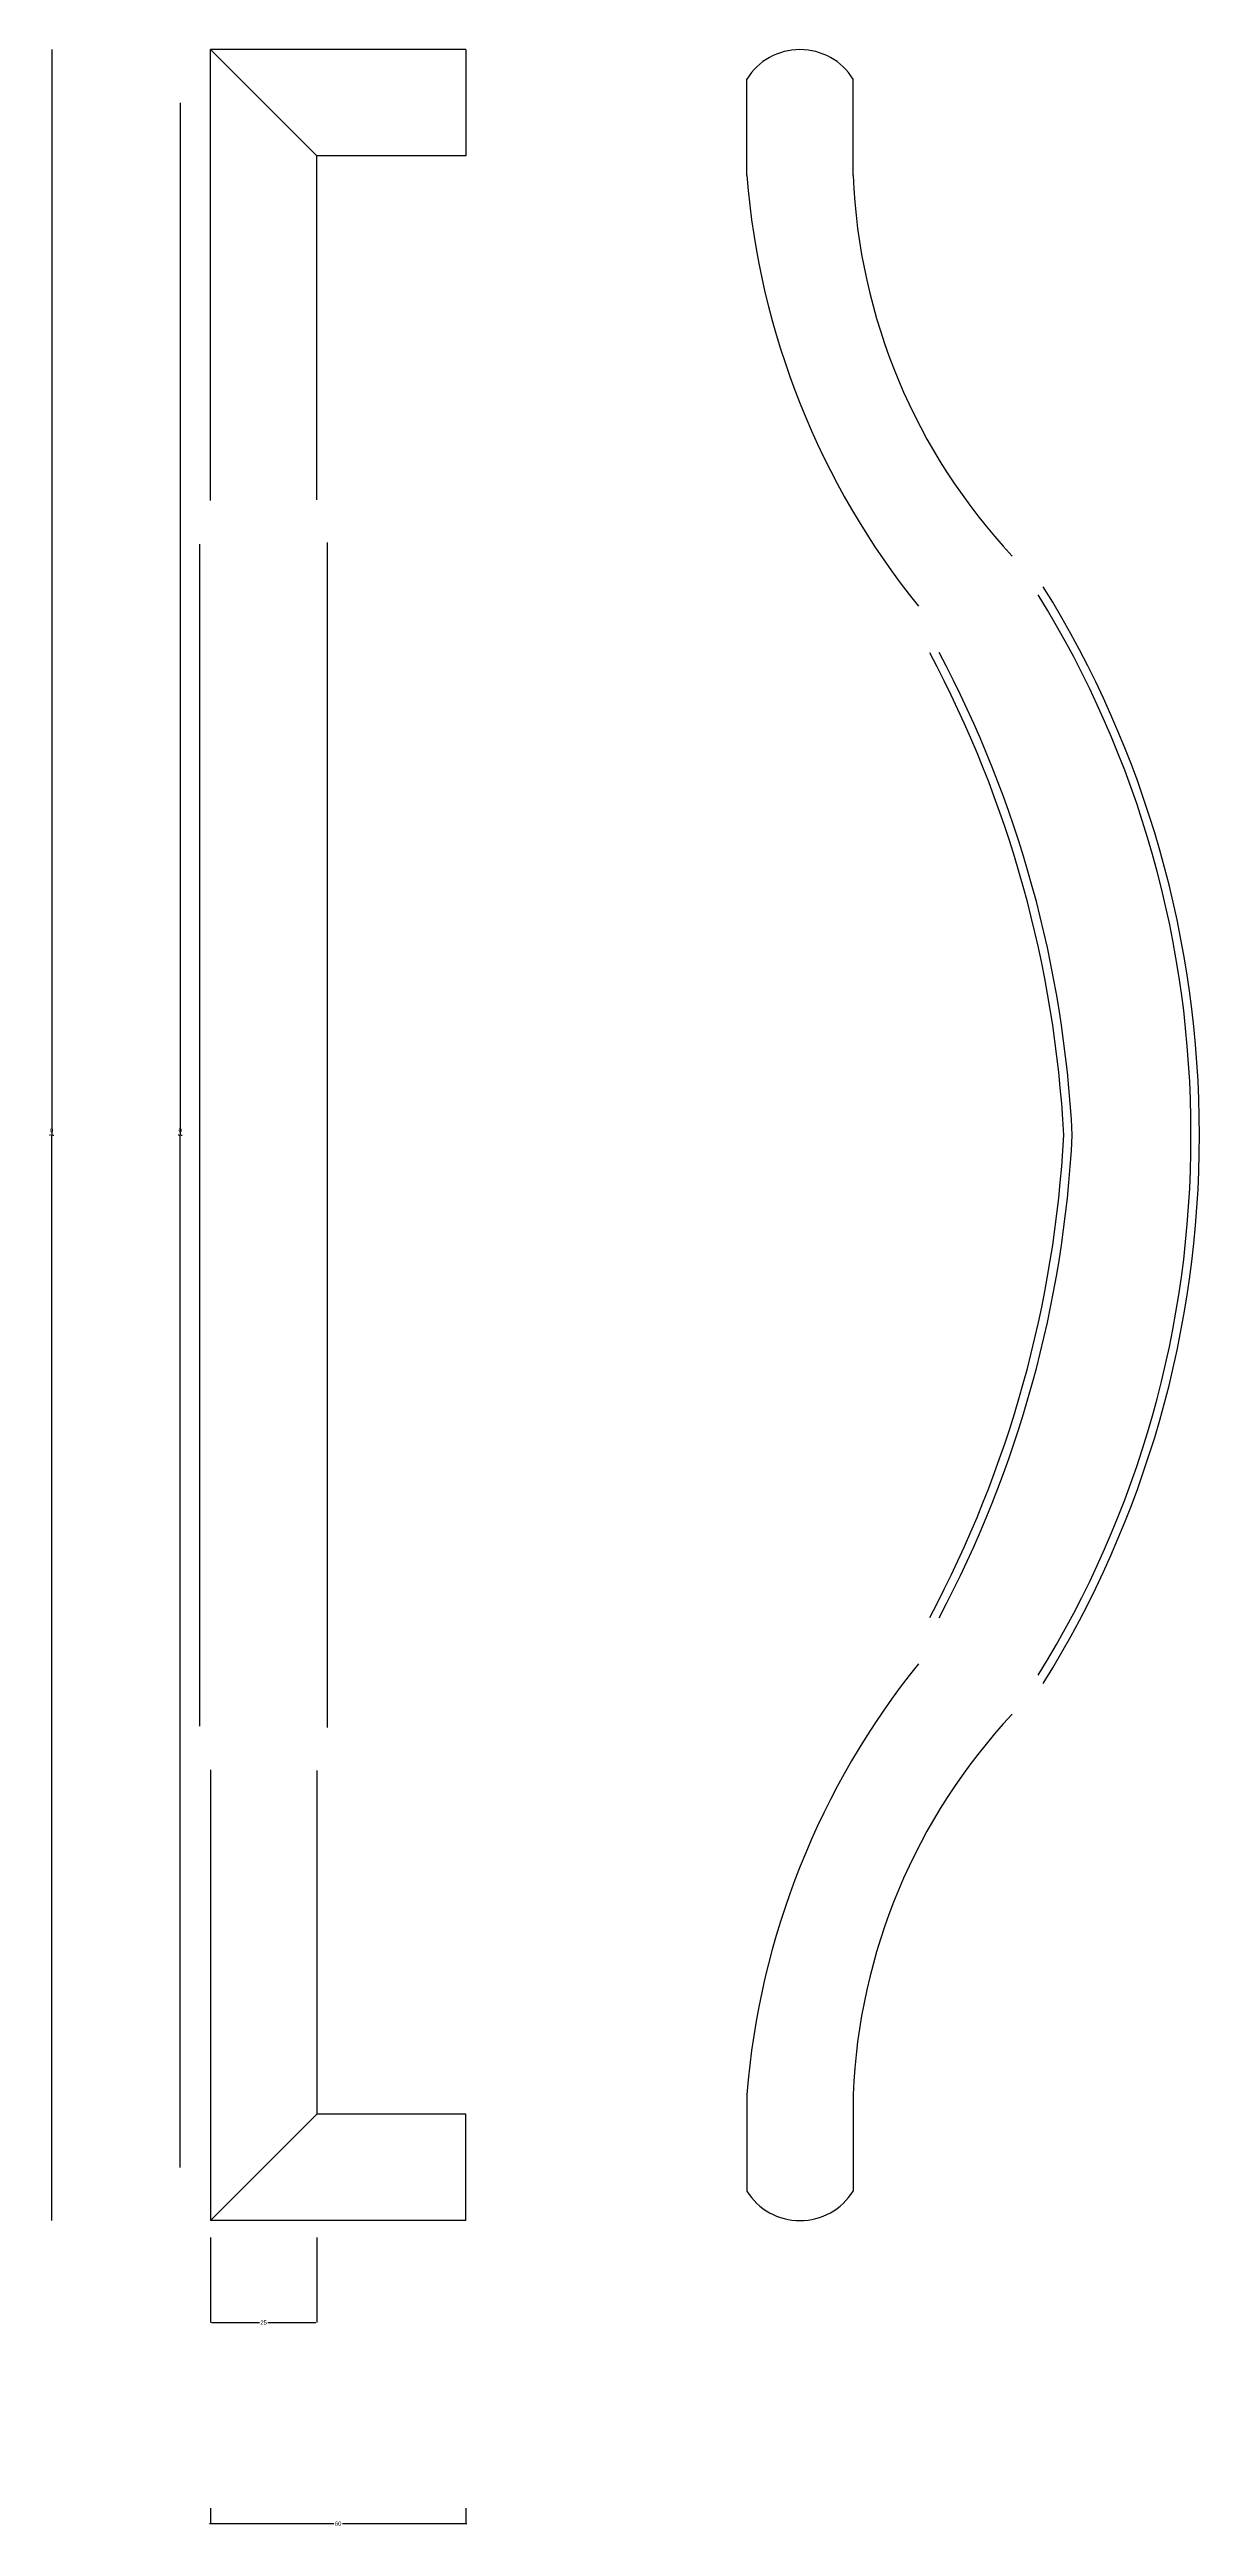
# Model space of a CAD drawing. Header units: metres. Extents: x 145 to 415, y 1061 to 1642.
import ezdxf

# ---------------------------------------------------------------- set-up
doc = ezdxf.new("R2010")
doc.units = ezdxf.units.M
for name, color, linetype in [('3', 3, 'Continuous'), ('7', 7, 'Continuous'), ('DIM', 3, 'Continuous')]:
    doc.layers.add(name, color=color, linetype=linetype)
doc.dimstyles.get("Standard").update_dxf_attribs({"dimtxt": 2.5, "dimasz": 2.5, "dimexe": 1.25, "dimexo": 0.625, "dimtad": 1, "dimcen": 2.5, "dimazin": 3, "dimtfac": 1, "dimtmove": 0, "dimatfit": 3})

# ---------------------------------------------------------------- blocks, each defined once
blk = doc.blocks.new('*D1')
for p, q in [((175.86, 1629.89), (175.86, 1387.39)), ((175.61, 1387.39), (175.36, 1387.39)), ((175.86, 1144.89), (175.86, 1387.39)), ((175.86, 1387.39), (175.86, 1387.39)), ((176.11, 1387.39), (176.36, 1387.39))]:
    blk.add_line(p, q)
at = {"layer": 'Defpoints'}
for p in [(175.86, 1629.89), (175.86, 1387.39), (175.86, 1144.89)]:
    blk.add_point(p, dxfattribs=at)
at = {"layer": 'DIM', "insert": (175.86, 1388.515), "char_height": 1, "attachment_point": 5}
blk.add_mtext('0', dxfattribs=at)
blk = doc.blocks.new('*D2')
for p, q in [((145.68, 1642.39), (145.68, 1387.39)), ((145.43, 1387.39), (145.18, 1387.39)), ((145.68, 1132.39), (145.68, 1387.39)), ((145.68, 1387.39), (145.68, 1387.39)), ((145.93, 1387.39), (146.18, 1387.39))]:
    blk.add_line(p, q)
at = {"layer": 'Defpoints'}
for p in [(145.68, 1642.39), (145.68, 1387.39), (145.68, 1132.39)]:
    blk.add_point(p, dxfattribs=at)
at = {"layer": 'DIM', "insert": (145.68, 1388.515), "char_height": 1, "attachment_point": 5}
blk.add_mtext('0', dxfattribs=at)
blk = doc.blocks.new('*D3')
for p, q in [((182.96, 1064.81), (182.96, 1061.2)), ((242.96, 1064.81), (242.96, 1061.2)), ((211.96, 1061.2), (182.71, 1061.2)), ((243.21, 1061.2), (213.96, 1061.2))]:
    blk.add_line(p, q)
at = {"layer": 'Defpoints'}
for p in [(182.96, 1064.81), (242.96, 1064.81), (242.96, 1061.2)]:
    blk.add_point(p, dxfattribs=at)
at = {"layer": 'DIM', "insert": (212.96, 1061.2), "char_height": 1, "attachment_point": 5}
blk.add_mtext('60', dxfattribs=at)
blk = doc.blocks.new('*D4')
for p, q in [((182.96, 1128.45), (182.96, 1108.44)), ((207.96, 1128.45), (207.96, 1108.44)), ((183.21, 1108.44), (194.46, 1108.44)), ((196.46, 1108.44), (207.71, 1108.44))]:
    blk.add_line(p, q)
at = {"layer": 'Defpoints'}
for p in [(182.96, 1128.45), (207.96, 1128.45), (182.96, 1108.44)]:
    blk.add_point(p, dxfattribs=at)
at = {"layer": 'DIM', "insert": (195.46, 1108.44), "char_height": 1, "attachment_point": 5}
blk.add_mtext('25', dxfattribs=at)

msp = doc.modelspace()

# ---------------------------------------------------------------- linework, layer by layer
at = {"layer": '3'}
for p, q in [((207.96, 1617.39), (182.96, 1642.39)), ((207.96, 1157.39), (182.96, 1132.39))]:
    msp.add_line(p, q, dxfattribs=at)
for points in [[(377.4, 1260.52, 0.14), (413.24, 1387.39, 0.14), (377.4, 1514.26)], [(354.12, 1274.02, 0.11), (385.37, 1387.39, 0.11), (354.12, 1500.76)]]:
    msp.add_lwpolyline(points, format="xyb", dxfattribs=at)
at = {"layer": '7'}
for p, q in [((182.96, 1536.47), (182.96, 1642.39)), ((242.96, 1642.39), (182.96, 1642.39)), ((242.96, 1642.39), (242.96, 1617.39)), ((308.92, 1612.77), (308.92, 1635.45)), ((333.92, 1612.77), (333.92, 1635.45)), ((207.96, 1536.65), (207.96, 1617.39)), ((242.96, 1617.39), (207.96, 1617.39)), ((180.46, 1248.55), (180.46, 1526.23)), ((210.46, 1248.19), (210.46, 1526.59)), ((182.96, 1238.31), (182.96, 1132.39)), ((207.96, 1238.12), (207.96, 1157.39)), ((308.92, 1162.01), (308.92, 1139.32)), ((333.92, 1162.01), (333.92, 1139.32)), ((242.96, 1157.39), (207.96, 1157.39)), ((242.96, 1132.39), (242.96, 1157.39)), ((242.96, 1132.39), (182.96, 1132.39))]:
    msp.add_line(p, q, dxfattribs=at)
for points in [[(378.57, 1258.6, 0.14), (415.24, 1387.39, 0.14), (378.57, 1516.18)], [(351.89, 1274.1, 0.11), (383.37, 1387.39, 0.11), (351.89, 1500.68, 0.11)]]:
    msp.add_lwpolyline(points, format="xyb", dxfattribs=at)
for centre, radius, start, end in [((321.42, 1627.66), 14.73, 31.96, 148.04), ((493.22, 1627.59), 184.89, 184.6, 218.85), ((472.7, 1618.3), 138.9, 182.28, 223.09), ((493.22, 1147.19), 184.89, 141.15, 175.4), ((472.7, 1156.47), 138.9, 136.91, 177.72), ((321.42, 1147.12), 14.73, 211.96, 328.04)]:
    msp.add_arc(centre, radius, start, end, dxfattribs=at)

# ---------------------------------------------------------------- dimensions: what is measured, and where the dimension line sits
at = {"layer": 'DIM'}
for base, p1, p2, picture, middle in [((145.68, 1387.39), (145.68, 1642.39), (145.68, 1132.39), '*D2', (145.68, 1388.515)), ((175.86, 1387.39), (175.86, 1629.89), (175.86, 1144.89), '*D1', (175.86, 1388.515)), ((182.96, 1108.44), (182.96, 1128.45), (207.96, 1128.45), '*D4', (195.46, 1108.44)), ((242.96, 1061.2), (242.96, 1064.81), (182.96, 1064.81), '*D3', (212.96, 1061.2))]:
    dim = msp.add_linear_dim(base=base, p1=p1, p2=p2, dimstyle='Standard', dxfattribs=at)
    dim.commit()
    dim.dimension.update_dxf_attribs({"geometry": picture, "text_midpoint": middle})

doc.saveas('drawing.dxf')
